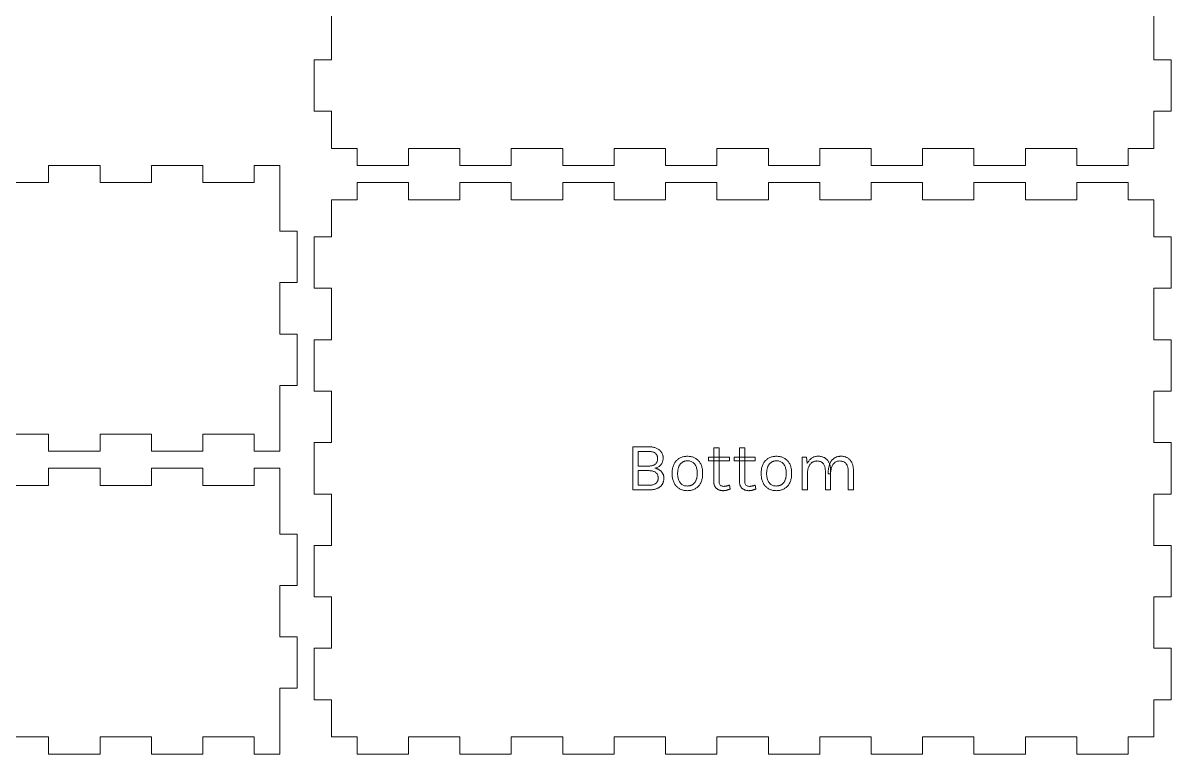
# Model space of a CAD drawing. Extents: x 0 to 303, y 0 to 256.
# Drawn here: x 102 to 303, y 0 to 127.9 of the extents above; entities that cross this region are included whole.
import ezdxf

# ---------------------------------------------------------------- set-up
doc = ezdxf.new("R2010")
doc.units = 0
doc.layers.get('0').update_dxf_attribs({"lineweight": 0})

msp = doc.modelspace()

# ---------------------------------------------------------------- linework, layer by layer
for p, q in [((156, 130.5), (156, 121.5)), ((300, 121.5), (300, 130.5)), ((156, 121.5), (153, 121.5)), ((153, 121.5), (153, 112.5)), ((303, 121.5), (300, 121.5)), ((303, 112.5), (303, 121.5)), ((153, 112.5), (156, 112.5)), ((156, 112.5), (156, 106)), ((300, 106), (300, 112.5)), ((300, 112.5), (303, 112.5)), ((156, 106), (160.5, 106)), ((160.5, 106), (160.5, 103)), ((169.5, 103), (169.5, 106)), ((169.5, 106), (178.5, 106)), ((178.5, 106), (178.5, 103)), ((187.5, 103), (187.5, 106)), ((187.5, 106), (196.5, 106)), ((196.5, 106), (196.5, 103)), ((205.5, 103), (205.5, 106)), ((205.5, 106), (214.5, 106)), ((214.5, 106), (214.5, 103)), ((223.5, 103), (223.5, 106)), ((223.5, 106), (232.5, 106)), ((232.5, 106), (232.5, 103)), ((241.5, 103), (241.5, 106)), ((241.5, 106), (250.5, 106)), ((250.5, 106), (250.5, 103)), ((259.5, 103), (259.5, 106)), ((259.5, 106), (268.5, 106)), ((268.5, 106), (268.5, 103)), ((277.5, 103), (277.5, 106)), ((277.5, 106), (286.5, 106)), ((286.5, 106), (286.5, 103)), ((295.5, 103), (295.5, 106)), ((295.5, 106), (300, 106)), ((115.5, 103), (106.5, 103)), ((106.5, 103), (106.5, 100)), ((115.5, 100), (115.5, 103)), ((133.5, 103), (124.5, 103)), ((124.5, 103), (124.5, 100)), ((133.5, 100), (133.5, 103)), ((147, 103), (142.5, 103)), ((142.5, 103), (142.5, 100)), ((147, 100), (147, 103)), ((160.5, 103), (169.5, 103)), ((178.5, 103), (187.5, 103)), ((196.5, 103), (205.5, 103)), ((214.5, 103), (223.5, 103)), ((232.5, 103), (241.5, 103)), ((250.5, 103), (259.5, 103)), ((268.5, 103), (277.5, 103)), ((286.5, 103), (295.5, 103)), ((106.5, 100), (97.5, 100)), ((124.5, 100), (115.5, 100)), ((142.5, 100), (133.5, 100)), ((147, 91.5), (147, 100)), ((169.5, 100), (160.5, 100)), ((160.5, 100), (160.5, 97)), ((169.5, 97), (169.5, 100)), ((187.5, 100), (178.5, 100)), ((178.5, 100), (178.5, 97)), ((187.5, 97), (187.5, 100)), ((205.5, 100), (196.5, 100)), ((196.5, 100), (196.5, 97)), ((205.5, 97), (205.5, 100)), ((223.5, 100), (214.5, 100)), ((214.5, 100), (214.5, 97)), ((223.5, 97), (223.5, 100)), ((241.5, 100), (232.5, 100)), ((232.5, 100), (232.5, 97)), ((241.5, 97), (241.5, 100)), ((259.5, 100), (250.5, 100)), ((250.5, 100), (250.5, 97)), ((259.5, 97), (259.5, 100)), ((277.5, 100), (268.5, 100)), ((268.5, 100), (268.5, 97)), ((277.5, 97), (277.5, 100)), ((295.5, 100), (286.5, 100)), ((286.5, 100), (286.5, 97)), ((295.5, 97), (295.5, 100)), ((160.5, 97), (156, 97)), ((156, 97), (156, 90.5)), ((178.5, 97), (169.5, 97)), ((196.5, 97), (187.5, 97)), ((214.5, 97), (205.5, 97)), ((232.5, 97), (223.5, 97)), ((250.5, 97), (241.5, 97)), ((268.5, 97), (259.5, 97)), ((286.5, 97), (277.5, 97)), ((300, 97), (295.5, 97)), ((300, 90.5), (300, 97)), ((150, 91.5), (147, 91.5)), ((150, 82.5), (150, 91.5)), ((156, 90.5), (153, 90.5)), ((153, 90.5), (153, 81.5)), ((303, 90.5), (300, 90.5)), ((303, 81.5), (303, 90.5)), ((147, 73.5), (147, 82.5)), ((147, 82.5), (150, 82.5)), ((153, 81.5), (156, 81.5)), ((156, 81.5), (156, 72.5)), ((300, 72.5), (300, 81.5)), ((300, 81.5), (303, 81.5)), ((150, 73.5), (147, 73.5)), ((150, 64.5), (150, 73.5)), ((156, 72.5), (153, 72.5)), ((153, 72.5), (153, 63.5)), ((303, 72.5), (300, 72.5)), ((303, 63.5), (303, 72.5)), ((147, 56), (147, 64.5)), ((147, 64.5), (150, 64.5)), ((153, 63.5), (156, 63.5)), ((156, 63.5), (156, 54.5)), ((300, 54.5), (300, 63.5)), ((300, 63.5), (303, 63.5)), ((97.5, 56), (106.5, 56)), ((106.5, 56), (106.5, 53)), ((115.5, 53), (115.5, 56)), ((115.5, 56), (124.5, 56)), ((124.5, 56), (124.5, 53)), ((133.5, 53), (133.5, 56)), ((133.5, 56), (142.5, 56)), ((142.5, 56), (142.5, 53)), ((147, 53), (147, 56)), ((156, 54.5), (153, 54.5)), ((153, 54.5), (153, 45.5)), ((303, 54.5), (300, 54.5)), ((303, 45.5), (303, 54.5)), ((106.5, 53), (115.5, 53)), ((124.5, 53), (133.5, 53)), ((142.5, 53), (147, 53)), ((208.8, 46.232), (208.8, 53.768)), ((208.8, 53.768), (211.62, 53.768)), ((211.596, 52.964), (209.736, 52.964)), ((209.736, 52.964), (209.736, 50.396)), ((211.736, 52.961), (211.596, 52.964)), ((211.596, 52.964), (211.596, 52.964)), ((211.596, 52.964), (211.596, 52.964)), ((211.62, 53.768), (211.783, 53.765)), ((211.869, 52.951), (211.736, 52.961)), ((211.783, 53.765), (211.94, 53.757)), ((211.997, 52.934), (211.869, 52.951)), ((211.94, 53.757), (212.091, 53.743)), ((212.118, 52.911), (211.997, 52.934)), ((212.091, 53.743), (212.237, 53.724)), ((212.233, 52.882), (212.118, 52.911)), ((212.342, 52.845), (212.233, 52.882)), ((212.237, 53.724), (212.377, 53.7)), ((212.444, 52.802), (212.342, 52.845)), ((212.377, 53.7), (212.512, 53.67)), ((212.541, 52.753), (212.444, 52.802)), ((212.512, 53.67), (212.641, 53.634)), ((212.631, 52.697), (212.541, 52.753)), ((212.715, 52.634), (212.631, 52.697)), ((212.641, 53.634), (212.764, 53.593)), ((212.792, 52.565), (212.715, 52.634)), ((212.764, 53.593), (212.882, 53.547)), ((212.861, 52.492), (212.792, 52.565)), ((212.922, 52.413), (212.861, 52.492)), ((212.882, 53.547), (212.994, 53.495)), ((212.974, 52.329), (212.922, 52.413)), ((213.019, 52.239), (212.974, 52.329)), ((212.994, 53.495), (213.1, 53.439)), ((213.1, 53.439), (213.201, 53.379)), ((213.201, 53.379), (213.297, 53.316)), ((213.297, 53.316), (213.387, 53.249)), ((213.387, 53.249), (213.471, 53.178)), ((213.471, 53.178), (213.55, 53.105)), ((213.55, 53.105), (213.623, 53.028)), ((213.623, 53.028), (213.691, 52.947)), ((213.691, 52.947), (213.753, 52.863)), ((213.753, 52.863), (213.81, 52.775)), ((213.81, 52.775), (213.861, 52.685)), ((213.861, 52.685), (213.907, 52.593)), ((213.907, 52.593), (213.948, 52.5)), ((213.948, 52.5), (213.983, 52.404)), ((213.983, 52.404), (214.012, 52.308)), ((214.012, 52.308), (214.037, 52.209)), ((222.936, 47.708), (222.936, 53.564)), ((222.936, 53.564), (223.86, 53.564)), ((223.86, 53.564), (223.86, 47.732)), ((227.448, 47.708), (227.448, 53.564)), ((227.448, 53.564), (228.372, 53.564)), ((228.372, 53.564), (228.372, 47.732)), ((209.736, 50.396), (211.584, 50.396)), ((211.584, 50.396), (211.722, 50.399)), ((211.722, 50.399), (211.853, 50.41)), ((211.853, 50.41), (211.98, 50.427)), ((211.98, 50.427), (212.1, 50.451)), ((212.1, 50.451), (212.215, 50.482)), ((212.215, 50.482), (212.324, 50.52)), ((212.324, 50.52), (212.427, 50.565)), ((212.427, 50.565), (212.525, 50.617)), ((212.525, 50.617), (212.617, 50.675)), ((212.617, 50.675), (212.703, 50.741)), ((212.703, 50.741), (212.782, 50.813)), ((212.782, 50.813), (212.853, 50.89)), ((212.853, 50.89), (212.916, 50.974)), ((212.916, 50.974), (212.97, 51.063)), ((212.97, 51.063), (213.016, 51.157)), ((213.016, 51.157), (213.053, 51.258)), ((213.055, 52.145), (213.019, 52.239)), ((213.053, 51.258), (213.082, 51.364)), ((213.084, 52.046), (213.055, 52.145)), ((213.082, 51.364), (213.103, 51.475)), ((213.104, 51.941), (213.084, 52.046)), ((213.103, 51.475), (213.116, 51.593)), ((213.116, 51.831), (213.104, 51.941)), ((213.12, 51.716), (213.116, 51.831)), ((213.116, 51.593), (213.12, 51.716)), ((213.12, 51.716), (213.12, 51.716)), ((213.277, 50.274), (213.166, 50.212)), ((213.38, 50.342), (213.277, 50.274)), ((213.477, 50.416), (213.38, 50.342)), ((213.566, 50.496), (213.477, 50.416)), ((213.648, 50.583), (213.566, 50.496)), ((213.723, 50.675), (213.648, 50.583)), ((213.791, 50.772), (213.723, 50.675)), ((213.852, 50.873), (213.791, 50.772)), ((213.905, 50.977), (213.852, 50.873)), ((213.951, 51.084), (213.905, 50.977)), ((213.991, 51.195), (213.951, 51.084)), ((214.023, 51.309), (213.991, 51.195)), ((214.048, 51.427), (214.023, 51.309)), ((214.037, 52.209), (214.056, 52.11)), ((214.066, 51.548), (214.048, 51.427)), ((214.056, 52.11), (214.069, 52.008)), ((214.076, 51.672), (214.066, 51.548)), ((214.069, 52.008), (214.077, 51.905)), ((214.08, 51.8), (214.076, 51.672)), ((214.077, 51.905), (214.08, 51.8)), ((214.08, 51.8), (214.08, 51.8)), ((215.783, 50.172), (215.829, 50.329)), ((215.829, 50.329), (215.881, 50.479)), ((215.881, 50.479), (215.94, 50.622)), ((215.94, 50.622), (216.006, 50.759)), ((216.006, 50.759), (216.078, 50.89)), ((216.078, 50.89), (216.155, 51.014)), ((216.155, 51.014), (216.238, 51.131)), ((216.238, 51.131), (216.325, 51.242)), ((216.325, 51.242), (216.418, 51.346)), ((216.418, 51.346), (216.515, 51.444)), ((216.515, 51.444), (216.618, 51.535)), ((216.618, 51.535), (216.726, 51.62)), ((216.726, 51.62), (216.839, 51.698)), ((216.819, 50.279), (216.781, 50.178)), ((216.861, 50.376), (216.819, 50.279)), ((216.839, 51.698), (216.957, 51.77)), ((216.907, 50.468), (216.861, 50.376)), ((216.956, 50.555), (216.907, 50.468)), ((217.01, 50.639), (216.956, 50.555)), ((216.957, 51.77), (217.079, 51.835)), ((217.066, 50.717), (217.01, 50.639)), ((217.127, 50.791), (217.066, 50.717)), ((217.079, 51.835), (217.205, 51.893)), ((217.192, 50.86), (217.127, 50.791)), ((217.26, 50.925), (217.192, 50.86)), ((217.205, 51.893), (217.334, 51.944)), ((217.331, 50.985), (217.26, 50.925)), ((217.407, 51.041), (217.331, 50.985)), ((217.334, 51.944), (217.467, 51.989)), ((217.486, 51.092), (217.407, 51.041)), ((217.467, 51.989), (217.603, 52.026)), ((217.569, 51.137), (217.486, 51.092)), ((217.655, 51.177), (217.569, 51.137)), ((217.603, 52.026), (217.742, 52.057)), ((217.745, 51.212), (217.655, 51.177)), ((217.742, 52.057), (217.885, 52.081)), ((217.838, 51.241), (217.745, 51.212)), ((217.935, 51.265), (217.838, 51.241)), ((217.885, 52.081), (218.031, 52.098)), ((218.036, 51.284), (217.935, 51.265)), ((218.031, 52.098), (218.181, 52.109)), ((218.139, 51.297), (218.036, 51.284)), ((218.247, 51.305), (218.139, 51.297)), ((218.181, 52.109), (218.334, 52.112)), ((218.358, 51.308), (218.247, 51.305)), ((218.334, 52.112), (218.334, 52.112)), ((218.334, 52.112), (218.486, 52.109)), ((218.522, 51.302), (218.358, 51.308)), ((218.358, 51.308), (218.358, 51.308)), ((218.486, 52.109), (218.635, 52.098)), ((218.677, 51.284), (218.522, 51.302)), ((218.635, 52.098), (218.78, 52.081)), ((218.825, 51.255), (218.677, 51.284)), ((218.78, 52.081), (218.922, 52.057)), ((218.964, 51.213), (218.825, 51.255)), ((218.922, 52.057), (219.061, 52.026)), ((219.095, 51.16), (218.964, 51.213)), ((219.061, 52.026), (219.196, 51.989)), ((219.217, 51.095), (219.095, 51.16)), ((219.196, 51.989), (219.328, 51.944)), ((219.331, 51.018), (219.217, 51.095)), ((219.328, 51.944), (219.457, 51.893)), ((219.437, 50.93), (219.331, 51.018)), ((219.535, 50.829), (219.437, 50.93)), ((219.457, 51.893), (219.583, 51.835)), ((219.624, 50.717), (219.535, 50.829)), ((219.583, 51.835), (219.705, 51.77)), ((219.705, 50.594), (219.624, 50.717)), ((219.705, 51.77), (219.823, 51.698)), ((219.777, 50.463), (219.705, 50.594)), ((219.841, 50.323), (219.777, 50.463)), ((219.823, 51.698), (219.936, 51.62)), ((219.897, 50.175), (219.841, 50.323)), ((219.936, 51.62), (220.044, 51.535)), ((220.044, 51.535), (220.146, 51.444)), ((220.146, 51.444), (220.244, 51.346)), ((220.244, 51.346), (220.336, 51.242)), ((220.336, 51.242), (220.423, 51.131)), ((220.423, 51.131), (220.505, 51.014)), ((220.505, 51.014), (220.581, 50.89)), ((220.581, 50.89), (220.653, 50.759)), ((220.653, 50.759), (220.719, 50.622)), ((220.719, 50.622), (220.777, 50.479)), ((220.777, 50.479), (220.829, 50.329)), ((220.829, 50.329), (220.874, 50.172)), ((222.012, 51.32), (222.012, 51.968)), ((222.012, 51.968), (225.672, 51.968)), ((225.672, 51.32), (222.012, 51.32)), ((225.672, 51.968), (225.672, 51.32)), ((225.672, 51.32), (225.672, 51.32)), ((226.524, 51.32), (226.524, 51.968)), ((226.524, 51.968), (230.184, 51.968)), ((230.184, 51.32), (226.524, 51.32)), ((230.184, 51.968), (230.184, 51.32)), ((230.184, 51.32), (230.184, 51.32)), ((231.365, 50.172), (231.411, 50.329)), ((231.411, 50.329), (231.463, 50.479)), ((231.463, 50.479), (231.522, 50.622)), ((231.522, 50.622), (231.588, 50.759)), ((231.588, 50.759), (231.66, 50.89)), ((231.66, 50.89), (231.737, 51.014)), ((231.737, 51.014), (231.82, 51.131)), ((231.82, 51.131), (231.907, 51.242)), ((231.907, 51.242), (232, 51.346)), ((232, 51.346), (232.097, 51.444)), ((232.097, 51.444), (232.2, 51.535)), ((232.2, 51.535), (232.308, 51.62)), ((232.308, 51.62), (232.421, 51.698)), ((232.401, 50.279), (232.363, 50.178)), ((232.443, 50.376), (232.401, 50.279)), ((232.421, 51.698), (232.539, 51.77)), ((232.489, 50.468), (232.443, 50.376)), ((232.538, 50.555), (232.489, 50.468)), ((232.592, 50.639), (232.538, 50.555)), ((232.539, 51.77), (232.661, 51.835)), ((232.649, 50.717), (232.592, 50.639)), ((232.709, 50.791), (232.649, 50.717)), ((232.661, 51.835), (232.787, 51.893)), ((232.774, 50.86), (232.709, 50.791)), ((232.842, 50.925), (232.774, 50.86)), ((232.787, 51.893), (232.916, 51.944)), ((232.913, 50.985), (232.842, 50.925)), ((232.989, 51.041), (232.913, 50.985)), ((232.916, 51.944), (233.049, 51.989)), ((233.068, 51.092), (232.989, 51.041)), ((233.049, 51.989), (233.185, 52.026)), ((233.151, 51.137), (233.068, 51.092)), ((233.237, 51.177), (233.151, 51.137)), ((233.185, 52.026), (233.324, 52.057)), ((233.327, 51.212), (233.237, 51.177)), ((233.324, 52.057), (233.467, 52.081)), ((233.42, 51.241), (233.327, 51.212)), ((233.517, 51.265), (233.42, 51.241)), ((233.467, 52.081), (233.613, 52.098)), ((233.618, 51.284), (233.517, 51.265)), ((233.613, 52.098), (233.763, 52.109)), ((233.721, 51.297), (233.618, 51.284)), ((233.829, 51.305), (233.721, 51.297)), ((233.763, 52.109), (233.916, 52.112)), ((233.94, 51.308), (233.829, 51.305)), ((233.916, 52.112), (233.916, 52.112)), ((233.916, 52.112), (234.068, 52.109)), ((234.104, 51.302), (233.94, 51.308)), ((233.94, 51.308), (233.94, 51.308)), ((234.068, 52.109), (234.217, 52.098)), ((234.259, 51.284), (234.104, 51.302)), ((234.217, 52.098), (234.362, 52.081)), ((234.407, 51.255), (234.259, 51.284)), ((234.362, 52.081), (234.504, 52.057)), ((234.546, 51.213), (234.407, 51.255)), ((234.504, 52.057), (234.643, 52.026)), ((234.677, 51.16), (234.546, 51.213)), ((234.643, 52.026), (234.778, 51.989)), ((234.799, 51.095), (234.677, 51.16)), ((234.778, 51.989), (234.91, 51.944)), ((234.913, 51.018), (234.799, 51.095)), ((234.91, 51.944), (235.039, 51.893)), ((235.019, 50.93), (234.913, 51.018)), ((235.117, 50.829), (235.019, 50.93)), ((235.039, 51.893), (235.165, 51.835)), ((235.206, 50.717), (235.117, 50.829)), ((235.165, 51.835), (235.287, 51.77)), ((235.287, 50.594), (235.206, 50.717)), ((235.287, 51.77), (235.405, 51.698)), ((235.359, 50.463), (235.287, 50.594)), ((235.423, 50.323), (235.359, 50.463)), ((235.405, 51.698), (235.518, 51.62)), ((235.479, 50.175), (235.423, 50.323)), ((235.518, 51.62), (235.626, 51.535)), ((235.626, 51.535), (235.728, 51.444)), ((235.728, 51.444), (235.826, 51.346)), ((235.826, 51.346), (235.918, 51.242)), ((235.918, 51.242), (236.005, 51.131)), ((236.005, 51.131), (236.087, 51.014)), ((236.087, 51.014), (236.163, 50.89)), ((236.163, 50.89), (236.235, 50.759)), ((236.235, 50.759), (236.301, 50.622)), ((236.301, 50.622), (236.359, 50.479)), ((236.359, 50.479), (236.411, 50.329)), ((236.411, 50.329), (236.456, 50.172)), ((238.398, 46.232), (238.398, 51.968)), ((238.398, 51.968), (239.202, 51.968)), ((239.202, 51.968), (239.31, 50.816)), ((239.31, 50.816), (239.366, 50.938)), ((239.366, 50.938), (239.427, 51.054)), ((239.427, 51.054), (239.492, 51.164)), ((239.492, 51.164), (239.561, 51.269)), ((239.581, 50.298), (239.538, 50.195)), ((239.561, 51.269), (239.635, 51.368)), ((239.627, 50.395), (239.581, 50.298)), ((239.676, 50.488), (239.627, 50.395)), ((239.635, 51.368), (239.713, 51.461)), ((239.729, 50.576), (239.676, 50.488)), ((239.713, 51.461), (239.795, 51.548)), ((239.786, 50.659), (239.729, 50.576)), ((239.845, 50.738), (239.786, 50.659)), ((239.795, 51.548), (239.882, 51.63)), ((239.909, 50.811), (239.845, 50.738)), ((239.882, 51.63), (239.973, 51.706)), ((239.976, 50.879), (239.909, 50.811)), ((239.973, 51.706), (240.069, 51.776)), ((240.046, 50.943), (239.976, 50.879)), ((240.12, 51.002), (240.046, 50.943)), ((240.069, 51.776), (240.169, 51.84)), ((240.197, 51.056), (240.12, 51.002)), ((240.169, 51.84), (240.272, 51.897)), ((240.277, 51.104), (240.197, 51.056)), ((240.272, 51.897), (240.38, 51.947)), ((240.359, 51.146), (240.277, 51.104)), ((240.444, 51.182), (240.359, 51.146)), ((240.38, 51.947), (240.491, 51.991)), ((240.532, 51.214), (240.444, 51.182)), ((240.491, 51.991), (240.607, 52.028)), ((240.623, 51.239), (240.532, 51.214)), ((240.607, 52.028), (240.726, 52.058)), ((240.717, 51.259), (240.623, 51.239)), ((240.813, 51.273), (240.717, 51.259)), ((240.726, 52.058), (240.849, 52.082)), ((240.912, 51.281), (240.813, 51.273)), ((240.849, 52.082), (240.976, 52.099)), ((241.014, 51.284), (240.912, 51.281)), ((240.976, 52.099), (241.107, 52.109)), ((241.147, 51.28), (241.014, 51.284)), ((241.014, 51.284), (241.014, 51.284)), ((241.107, 52.109), (241.242, 52.112)), ((241.274, 51.267), (241.147, 51.28)), ((241.242, 52.112), (241.242, 52.112)), ((241.242, 52.112), (241.376, 52.109)), ((241.395, 51.245), (241.274, 51.267)), ((241.376, 52.109), (241.505, 52.1)), ((241.511, 51.215), (241.395, 51.245)), ((241.505, 52.1), (241.631, 52.085)), ((241.621, 51.177), (241.511, 51.215)), ((241.725, 51.13), (241.621, 51.177)), ((241.631, 52.085), (241.753, 52.064)), ((241.824, 51.074), (241.725, 51.13)), ((241.753, 52.064), (241.871, 52.036)), ((241.916, 51.009), (241.824, 51.074)), ((241.871, 52.036), (241.985, 52.003)), ((242.004, 50.937), (241.916, 51.009)), ((241.985, 52.003), (242.096, 51.964)), ((242.085, 50.855), (242.004, 50.937)), ((242.16, 50.765), (242.085, 50.855)), ((242.096, 51.964), (242.202, 51.918)), ((242.226, 50.668), (242.16, 50.765)), ((242.202, 51.918), (242.304, 51.867)), ((242.285, 50.562), (242.226, 50.668)), ((242.337, 50.449), (242.285, 50.562)), ((242.304, 51.867), (242.403, 51.809)), ((242.38, 50.328), (242.337, 50.449)), ((242.415, 50.199), (242.38, 50.328)), ((242.403, 51.809), (242.497, 51.746)), ((242.497, 51.746), (242.587, 51.677)), ((242.587, 51.677), (242.673, 51.604)), ((242.673, 51.604), (242.753, 51.525)), ((242.753, 51.525), (242.83, 51.441)), ((242.83, 51.441), (242.902, 51.351)), ((242.902, 51.351), (242.969, 51.257)), ((242.969, 51.257), (243.032, 51.157)), ((243.032, 51.157), (243.09, 51.052)), ((243.068, 50.132), (243.094, 50.254)), ((243.09, 51.052), (243.144, 50.942)), ((243.094, 50.254), (243.123, 50.372)), ((243.123, 50.372), (243.155, 50.486)), ((243.144, 50.942), (243.193, 50.827)), ((243.155, 50.486), (243.19, 50.597)), ((243.19, 50.597), (243.227, 50.704)), ((243.193, 50.827), (243.237, 50.708)), ((243.227, 50.704), (243.268, 50.806)), ((243.237, 50.708), (243.276, 50.585)), ((243.268, 50.806), (243.311, 50.905)), ((243.276, 50.585), (243.309, 50.457)), ((243.309, 50.457), (243.338, 50.325)), ((243.311, 50.905), (243.357, 51)), ((243.338, 50.325), (243.361, 50.19)), ((243.357, 51), (243.406, 51.091)), ((243.406, 51.091), (243.458, 51.178)), ((243.458, 51.178), (243.513, 51.262)), ((243.513, 51.262), (243.57, 51.341)), ((243.605, 50.278), (243.551, 50.125)), ((243.57, 51.341), (243.63, 51.416)), ((243.667, 50.421), (243.605, 50.278)), ((243.63, 51.416), (243.693, 51.488)), ((243.737, 50.556), (243.667, 50.421)), ((243.693, 51.488), (243.758, 51.556)), ((243.816, 50.681), (243.737, 50.556)), ((243.758, 51.556), (243.825, 51.619)), ((243.902, 50.796), (243.816, 50.681)), ((243.825, 51.619), (243.895, 51.679)), ((243.895, 51.679), (243.968, 51.735)), ((243.996, 50.898), (243.902, 50.796)), ((243.968, 51.735), (244.043, 51.787)), ((244.097, 50.989), (243.996, 50.898)), ((244.043, 51.787), (244.121, 51.835)), ((244.206, 51.067), (244.097, 50.989)), ((244.121, 51.835), (244.201, 51.88)), ((244.201, 51.88), (244.284, 51.92)), ((244.322, 51.133), (244.206, 51.067)), ((244.284, 51.92), (244.369, 51.956)), ((244.445, 51.188), (244.322, 51.133)), ((244.369, 51.956), (244.457, 51.989)), ((244.575, 51.23), (244.445, 51.188)), ((244.457, 51.989), (244.546, 52.018)), ((244.546, 52.018), (244.638, 52.043)), ((244.713, 51.26), (244.575, 51.23)), ((244.638, 52.043), (244.733, 52.064)), ((244.858, 51.278), (244.713, 51.26)), ((244.733, 52.064), (244.829, 52.081)), ((244.829, 52.081), (244.928, 52.095)), ((245.01, 51.284), (244.858, 51.278)), ((244.928, 52.095), (245.029, 52.104)), ((245.14, 51.28), (245.01, 51.284)), ((245.01, 51.284), (245.01, 51.284)), ((245.029, 52.104), (245.132, 52.11)), ((245.132, 52.11), (245.238, 52.112)), ((245.265, 51.267), (245.14, 51.28)), ((245.238, 52.112), (245.238, 52.112)), ((245.238, 52.112), (245.372, 52.109)), ((245.385, 51.245), (245.265, 51.267)), ((245.372, 52.109), (245.501, 52.1)), ((245.499, 51.215), (245.385, 51.245)), ((245.608, 51.177), (245.499, 51.215)), ((245.501, 52.1), (245.627, 52.085)), ((245.711, 51.13), (245.608, 51.177)), ((245.627, 52.085), (245.749, 52.064)), ((245.809, 51.074), (245.711, 51.13)), ((245.749, 52.064), (245.867, 52.036)), ((245.901, 51.009), (245.809, 51.074)), ((245.867, 52.036), (245.981, 52.003)), ((245.988, 50.937), (245.901, 51.009)), ((245.981, 52.003), (246.092, 51.964)), ((246.069, 50.855), (245.988, 50.937)), ((246.144, 50.765), (246.069, 50.855)), ((246.092, 51.964), (246.198, 51.918)), ((246.21, 50.668), (246.144, 50.765)), ((246.198, 51.918), (246.3, 51.867)), ((246.269, 50.562), (246.21, 50.668)), ((246.321, 50.449), (246.269, 50.562)), ((246.3, 51.867), (246.399, 51.809)), ((246.364, 50.328), (246.321, 50.449)), ((246.399, 50.199), (246.364, 50.328)), ((246.399, 51.809), (246.493, 51.746)), ((246.493, 51.746), (246.583, 51.677)), ((246.583, 51.677), (246.669, 51.604)), ((246.669, 51.604), (246.749, 51.525)), ((246.749, 51.525), (246.826, 51.441)), ((246.826, 51.441), (246.898, 51.351)), ((246.898, 51.351), (246.965, 51.257)), ((246.965, 51.257), (247.028, 51.157)), ((247.028, 51.157), (247.086, 51.052)), ((247.086, 51.052), (247.14, 50.942)), ((247.14, 50.942), (247.189, 50.827)), ((247.189, 50.827), (247.233, 50.708)), ((247.233, 50.708), (247.272, 50.585)), ((247.272, 50.585), (247.305, 50.457)), ((247.305, 50.457), (247.334, 50.325)), ((247.334, 50.325), (247.357, 50.19)), ((115.5, 50), (106.5, 50)), ((106.5, 50), (106.5, 47)), ((115.5, 47), (115.5, 50)), ((133.5, 50), (124.5, 50)), ((124.5, 50), (124.5, 47)), ((133.5, 47), (133.5, 50)), ((147, 50), (142.5, 50)), ((142.5, 50), (142.5, 47)), ((147, 47), (147, 50)), ((209.736, 49.592), (209.736, 47.048)), ((211.608, 49.592), (209.736, 49.592)), ((209.736, 49.592), (209.736, 49.592)), ((211.763, 49.589), (211.608, 49.592)), ((211.608, 49.592), (211.608, 49.592)), ((211.909, 49.578), (211.763, 49.589)), ((212.049, 49.561), (211.909, 49.578)), ((212.18, 49.537), (212.049, 49.561)), ((212.304, 49.506), (212.18, 49.537)), ((212.42, 49.468), (212.304, 49.506)), ((212.529, 49.423), (212.42, 49.468)), ((212.629, 49.371), (212.529, 49.423)), ((212.723, 49.313), (212.629, 49.371)), ((212.791, 50.062), (212.652, 50.024)), ((212.652, 50.024), (212.652, 50.024)), ((212.652, 50.024), (212.743, 50.008)), ((212.808, 49.247), (212.723, 49.313)), ((212.743, 50.008), (212.832, 49.988)), ((212.923, 50.106), (212.791, 50.062)), ((212.886, 49.176), (212.808, 49.247)), ((212.832, 49.988), (212.919, 49.964)), ((212.955, 49.1), (212.886, 49.176)), ((212.919, 49.964), (213.004, 49.937)), ((213.048, 50.156), (212.923, 50.106)), ((213.016, 49.02), (212.955, 49.1)), ((213.004, 49.937), (213.086, 49.906)), ((213.069, 48.935), (213.016, 49.02)), ((213.166, 50.212), (213.048, 50.156)), ((213.114, 48.846), (213.069, 48.935)), ((213.086, 49.906), (213.166, 49.872)), ((213.151, 48.752), (213.114, 48.846)), ((213.179, 48.654), (213.151, 48.752)), ((213.166, 49.872), (213.244, 49.834)), ((213.2, 48.551), (213.179, 48.654)), ((213.212, 48.444), (213.2, 48.551)), ((213.216, 48.332), (213.212, 48.444)), ((213.212, 48.221), (213.216, 48.332)), ((213.216, 48.332), (213.216, 48.332)), ((213.244, 49.834), (213.32, 49.792)), ((213.32, 49.792), (213.394, 49.746)), ((213.394, 49.746), (213.465, 49.697)), ((213.465, 49.697), (213.534, 49.645)), ((213.534, 49.645), (213.599, 49.59)), ((213.599, 49.59), (213.662, 49.534)), ((213.662, 49.534), (213.721, 49.475)), ((213.721, 49.475), (213.778, 49.413)), ((213.778, 49.413), (213.831, 49.35)), ((213.831, 49.35), (213.881, 49.284)), ((213.881, 49.284), (213.929, 49.216)), ((213.929, 49.216), (213.973, 49.146)), ((213.973, 49.146), (214.014, 49.073)), ((214.014, 49.073), (214.052, 48.999)), ((214.052, 48.999), (214.085, 48.923)), ((214.085, 48.923), (214.115, 48.847)), ((214.115, 48.847), (214.141, 48.77)), ((214.141, 48.77), (214.162, 48.691)), ((214.162, 48.691), (214.18, 48.612)), ((214.18, 48.612), (214.194, 48.531)), ((214.194, 48.531), (214.204, 48.45)), ((214.204, 48.45), (214.21, 48.367)), ((214.21, 48.367), (214.212, 48.284)), ((214.212, 48.284), (214.211, 48.207)), ((214.212, 48.284), (214.212, 48.284)), ((215.658, 49.1), (215.661, 49.295)), ((215.661, 48.906), (215.658, 49.1)), ((215.658, 49.1), (215.658, 49.1)), ((215.661, 49.295), (215.672, 49.483)), ((215.672, 48.719), (215.661, 48.906)), ((215.672, 49.483), (215.689, 49.665)), ((215.689, 48.538), (215.672, 48.719)), ((215.689, 49.665), (215.714, 49.841)), ((215.714, 48.363), (215.689, 48.538)), ((215.714, 49.841), (215.745, 50.01)), ((215.745, 48.194), (215.714, 48.363)), ((215.745, 50.01), (215.783, 50.172)), ((216.62, 49.235), (216.618, 49.1)), ((216.618, 49.1), (216.618, 49.1)), ((216.618, 49.1), (216.622, 48.901)), ((216.626, 49.366), (216.62, 49.235)), ((216.622, 48.901), (216.635, 48.711)), ((216.636, 49.493), (216.626, 49.366)), ((216.635, 48.711), (216.657, 48.53)), ((216.65, 49.617), (216.636, 49.493)), ((216.668, 49.737), (216.65, 49.617)), ((216.657, 48.53), (216.687, 48.356)), ((216.69, 49.853), (216.668, 49.737)), ((216.687, 48.356), (216.725, 48.192)), ((216.716, 49.965), (216.69, 49.853)), ((216.747, 50.073), (216.716, 49.965)), ((216.781, 50.178), (216.747, 50.073)), ((219.944, 50.017), (219.897, 50.175)), ((219.921, 48.134), (219.952, 48.242)), ((219.982, 49.851), (219.944, 50.017)), ((219.952, 48.242), (219.978, 48.353)), ((219.978, 48.353), (220, 48.468)), ((220.012, 49.676), (219.982, 49.851)), ((220, 48.468), (220.018, 48.587)), ((220.033, 49.493), (220.012, 49.676)), ((220.018, 48.587), (220.032, 48.71)), ((220.032, 48.71), (220.042, 48.836)), ((220.046, 49.301), (220.033, 49.493)), ((220.042, 48.836), (220.048, 48.966)), ((220.05, 49.1), (220.046, 49.301)), ((220.048, 48.966), (220.05, 49.1)), ((220.05, 49.1), (220.05, 49.1)), ((220.874, 50.172), (220.912, 50.01)), ((220.912, 50.01), (220.943, 49.841)), ((220.943, 48.363), (220.912, 48.194)), ((220.943, 49.841), (220.967, 49.665)), ((220.967, 48.538), (220.943, 48.363)), ((220.967, 49.665), (220.984, 49.483)), ((220.984, 48.719), (220.967, 48.538)), ((220.984, 49.483), (220.995, 49.295)), ((220.995, 48.906), (220.984, 48.719)), ((220.995, 49.295), (220.998, 49.1)), ((220.998, 49.1), (220.995, 48.906)), ((220.998, 49.1), (220.998, 49.1)), ((231.24, 49.1), (231.243, 49.295)), ((231.243, 48.906), (231.24, 49.1)), ((231.24, 49.1), (231.24, 49.1)), ((231.243, 49.295), (231.254, 49.483)), ((231.254, 48.719), (231.243, 48.906)), ((231.254, 49.483), (231.271, 49.665)), ((231.271, 48.538), (231.254, 48.719)), ((231.271, 49.665), (231.296, 49.841)), ((231.296, 48.363), (231.271, 48.538)), ((231.296, 49.841), (231.327, 50.01)), ((231.327, 48.194), (231.296, 48.363)), ((231.327, 50.01), (231.365, 50.172)), ((232.202, 49.235), (232.2, 49.1)), ((232.2, 49.1), (232.2, 49.1)), ((232.2, 49.1), (232.204, 48.901)), ((232.208, 49.366), (232.202, 49.235)), ((232.204, 48.901), (232.217, 48.711)), ((232.218, 49.493), (232.208, 49.366)), ((232.217, 48.711), (232.239, 48.53)), ((232.232, 49.617), (232.218, 49.493)), ((232.25, 49.737), (232.232, 49.617)), ((232.239, 48.53), (232.269, 48.356)), ((232.272, 49.853), (232.25, 49.737)), ((232.269, 48.356), (232.307, 48.192)), ((232.298, 49.965), (232.272, 49.853)), ((232.329, 50.073), (232.298, 49.965)), ((232.363, 50.178), (232.329, 50.073)), ((235.525, 50.017), (235.479, 50.175)), ((235.503, 48.134), (235.534, 48.242)), ((235.564, 49.851), (235.525, 50.017)), ((235.534, 48.242), (235.56, 48.353)), ((235.56, 48.353), (235.582, 48.468)), ((235.594, 49.676), (235.564, 49.851)), ((235.582, 48.468), (235.6, 48.587)), ((235.615, 49.493), (235.594, 49.676)), ((235.6, 48.587), (235.614, 48.71)), ((235.614, 48.71), (235.624, 48.836)), ((235.628, 49.301), (235.615, 49.493)), ((235.624, 48.836), (235.63, 48.966)), ((235.632, 49.1), (235.628, 49.301)), ((235.63, 48.966), (235.632, 49.1)), ((235.632, 49.1), (235.632, 49.1)), ((236.456, 50.172), (236.494, 50.01)), ((236.494, 50.01), (236.525, 49.841)), ((236.525, 48.363), (236.494, 48.194)), ((236.525, 49.841), (236.549, 49.665)), ((236.549, 48.538), (236.525, 48.363)), ((236.549, 49.665), (236.566, 49.483)), ((236.566, 48.719), (236.549, 48.538)), ((236.566, 49.483), (236.577, 49.295)), ((236.577, 48.906), (236.566, 48.719)), ((236.577, 49.295), (236.58, 49.1)), ((236.58, 49.1), (236.577, 48.906)), ((236.58, 49.1), (236.58, 49.1)), ((239.336, 49.087), (239.334, 48.944)), ((239.334, 48.944), (239.334, 48.944)), ((239.334, 48.944), (239.334, 46.232)), ((239.342, 49.226), (239.336, 49.087)), ((239.352, 49.362), (239.342, 49.226)), ((239.367, 49.493), (239.352, 49.362)), ((239.385, 49.62), (239.367, 49.493)), ((239.407, 49.743), (239.385, 49.62)), ((239.434, 49.862), (239.407, 49.743)), ((239.465, 49.977), (239.434, 49.862)), ((239.499, 50.088), (239.465, 49.977)), ((239.538, 50.195), (239.499, 50.088)), ((242.443, 50.062), (242.415, 50.199)), ((242.462, 49.917), (242.443, 50.062)), ((242.474, 49.764), (242.462, 49.917)), ((242.478, 49.604), (242.474, 49.764)), ((242.478, 46.232), (242.478, 49.604)), ((242.97, 49.016), (242.972, 49.169)), ((243.402, 49.016), (242.97, 49.016)), ((242.972, 49.169), (242.976, 49.318)), ((242.976, 49.318), (242.984, 49.463)), ((242.984, 49.463), (242.994, 49.604)), ((242.994, 49.604), (243.008, 49.742)), ((243.008, 49.742), (243.025, 49.876)), ((243.025, 49.876), (243.045, 50.006)), ((243.045, 50.006), (243.068, 50.132)), ((243.361, 50.19), (243.379, 50.05)), ((243.379, 50.05), (243.392, 49.905)), ((243.392, 49.905), (243.399, 49.757)), ((243.399, 49.757), (243.402, 49.604)), ((243.402, 49.604), (243.402, 49.604)), ((243.402, 49.604), (243.402, 46.232)), ((243.406, 49.224), (243.402, 49.016)), ((243.402, 49.016), (243.402, 49.016)), ((243.419, 49.422), (243.406, 49.224)), ((243.439, 49.612), (243.419, 49.422)), ((243.468, 49.792), (243.439, 49.612)), ((243.506, 49.963), (243.468, 49.792)), ((243.551, 50.125), (243.506, 49.963)), ((246.427, 50.062), (246.399, 50.199)), ((246.446, 49.917), (246.427, 50.062)), ((246.458, 49.764), (246.446, 49.917)), ((246.462, 49.604), (246.458, 49.764)), ((246.462, 46.232), (246.462, 49.604)), ((247.357, 50.19), (247.375, 50.05)), ((247.375, 50.05), (247.388, 49.905)), ((247.388, 49.905), (247.395, 49.757)), ((247.395, 49.757), (247.398, 49.604)), ((247.398, 49.604), (247.398, 49.604)), ((247.398, 49.604), (247.398, 46.232)), ((106.5, 47), (97.5, 47)), ((124.5, 47), (115.5, 47)), ((142.5, 47), (133.5, 47)), ((147, 38.5), (147, 47)), ((211.62, 46.232), (208.8, 46.232)), ((209.736, 47.048), (211.608, 47.048)), ((211.608, 47.048), (211.775, 47.052)), ((211.765, 46.234), (211.62, 46.232)), ((211.62, 46.232), (211.62, 46.232)), ((211.62, 46.232), (211.62, 46.232)), ((211.906, 46.239), (211.765, 46.234)), ((211.775, 47.052), (211.932, 47.062)), ((212.041, 46.248), (211.906, 46.239)), ((211.932, 47.062), (212.079, 47.08)), ((212.172, 46.26), (212.041, 46.248)), ((212.079, 47.08), (212.217, 47.106)), ((212.298, 46.276), (212.172, 46.26)), ((212.217, 47.106), (212.345, 47.138)), ((212.419, 46.295), (212.298, 46.276)), ((212.345, 47.138), (212.464, 47.178)), ((212.536, 46.317), (212.419, 46.295)), ((212.464, 47.178), (212.573, 47.224)), ((212.647, 46.343), (212.536, 46.317)), ((212.573, 47.224), (212.672, 47.278)), ((212.754, 46.373), (212.647, 46.343)), ((212.672, 47.278), (212.761, 47.34)), ((212.856, 46.406), (212.754, 46.373)), ((212.761, 47.34), (212.841, 47.408)), ((212.841, 47.408), (212.912, 47.482)), ((212.954, 46.442), (212.856, 46.406)), ((212.912, 47.482), (212.976, 47.56)), ((213.047, 46.48), (212.954, 46.442)), ((212.976, 47.56), (213.032, 47.642)), ((213.032, 47.642), (213.081, 47.729)), ((213.137, 46.521), (213.047, 46.48)), ((213.081, 47.729), (213.122, 47.819)), ((213.122, 47.819), (213.156, 47.913)), ((213.223, 46.564), (213.137, 46.521)), ((213.156, 47.913), (213.182, 48.012)), ((213.182, 48.012), (213.201, 48.115)), ((213.201, 48.115), (213.212, 48.221)), ((213.304, 46.61), (213.223, 46.564)), ((213.382, 46.658), (213.304, 46.61)), ((213.456, 46.708), (213.382, 46.658)), ((213.526, 46.761), (213.456, 46.708)), ((213.592, 46.816), (213.526, 46.761)), ((213.654, 46.874), (213.592, 46.816)), ((213.712, 46.934), (213.654, 46.874)), ((213.767, 46.994), (213.712, 46.934)), ((213.819, 47.057), (213.767, 46.994)), ((213.867, 47.121), (213.819, 47.057)), ((213.911, 47.186), (213.867, 47.121)), ((213.952, 47.253), (213.911, 47.186)), ((213.99, 47.321), (213.952, 47.253)), ((214.025, 47.39), (213.99, 47.321)), ((214.055, 47.462), (214.025, 47.39)), ((214.083, 47.534), (214.055, 47.462)), ((214.108, 47.607), (214.083, 47.534)), ((214.129, 47.681), (214.108, 47.607)), ((214.149, 47.755), (214.129, 47.681)), ((214.166, 47.83), (214.149, 47.755)), ((214.18, 47.904), (214.166, 47.83)), ((214.191, 47.98), (214.18, 47.904)), ((214.2, 48.055), (214.191, 47.98)), ((214.207, 48.131), (214.2, 48.055)), ((214.211, 48.207), (214.207, 48.131)), ((215.783, 48.032), (215.745, 48.194)), ((215.829, 47.875), (215.783, 48.032)), ((215.881, 47.725), (215.829, 47.875)), ((215.94, 47.582), (215.881, 47.725)), ((216.006, 47.444), (215.94, 47.582)), ((216.078, 47.313), (216.006, 47.444)), ((216.155, 47.188), (216.078, 47.313)), ((216.238, 47.071), (216.155, 47.188)), ((216.325, 46.959), (216.238, 47.071)), ((216.418, 46.855), (216.325, 46.959)), ((216.515, 46.756), (216.418, 46.855)), ((216.618, 46.665), (216.515, 46.756)), ((216.726, 46.58), (216.618, 46.665)), ((216.725, 48.192), (216.772, 48.035)), ((216.839, 46.502), (216.726, 46.58)), ((216.772, 48.035), (216.828, 47.888)), ((216.828, 47.888), (216.893, 47.748)), ((216.957, 46.43), (216.839, 46.502)), ((216.893, 47.748), (216.965, 47.617)), ((217.079, 46.365), (216.957, 46.43)), ((216.965, 47.617), (217.047, 47.495)), ((217.047, 47.495), (217.137, 47.383)), ((217.205, 46.307), (217.079, 46.365)), ((217.137, 47.383), (217.235, 47.282)), ((217.334, 46.256), (217.205, 46.307)), ((217.235, 47.282), (217.341, 47.194)), ((217.467, 46.211), (217.334, 46.256)), ((217.341, 47.194), (217.455, 47.117)), ((217.455, 47.117), (217.577, 47.052)), ((217.577, 47.052), (217.708, 46.999)), ((217.708, 46.999), (217.846, 46.957)), ((217.846, 46.957), (217.993, 46.928)), ((217.993, 46.928), (218.147, 46.91)), ((218.147, 46.91), (218.31, 46.904)), ((218.31, 46.904), (218.42, 46.907)), ((218.31, 46.904), (218.31, 46.904)), ((218.31, 46.904), (218.31, 46.904)), ((218.42, 46.907), (218.526, 46.915)), ((218.526, 46.915), (218.63, 46.928)), ((218.63, 46.928), (218.73, 46.947)), ((218.73, 46.947), (218.826, 46.971)), ((218.826, 46.971), (218.919, 47)), ((218.919, 47), (219.009, 47.035)), ((219.009, 47.035), (219.095, 47.075)), ((219.095, 47.075), (219.178, 47.12)), ((219.178, 47.12), (219.258, 47.171)), ((219.328, 46.256), (219.196, 46.211)), ((219.258, 47.171), (219.334, 47.227)), ((219.457, 46.307), (219.328, 46.256)), ((219.334, 47.227), (219.406, 47.287)), ((219.406, 47.287), (219.475, 47.351)), ((219.583, 46.365), (219.457, 46.307)), ((219.475, 47.351), (219.54, 47.421)), ((219.54, 47.421), (219.601, 47.494)), ((219.705, 46.43), (219.583, 46.365)), ((219.601, 47.494), (219.658, 47.572)), ((219.658, 47.572), (219.711, 47.655)), ((219.823, 46.502), (219.705, 46.43)), ((219.711, 47.655), (219.761, 47.742)), ((219.761, 47.742), (219.807, 47.834)), ((219.807, 47.834), (219.849, 47.93)), ((219.936, 46.58), (219.823, 46.502)), ((219.849, 47.93), (219.887, 48.03)), ((219.887, 48.03), (219.921, 48.134)), ((220.044, 46.665), (219.936, 46.58)), ((220.146, 46.756), (220.044, 46.665)), ((220.244, 46.855), (220.146, 46.756)), ((220.336, 46.959), (220.244, 46.855)), ((220.423, 47.071), (220.336, 46.959)), ((220.505, 47.188), (220.423, 47.071)), ((220.581, 47.313), (220.505, 47.188)), ((220.653, 47.444), (220.581, 47.313)), ((220.719, 47.582), (220.653, 47.444)), ((220.777, 47.725), (220.719, 47.582)), ((220.829, 47.875), (220.777, 47.725)), ((220.874, 48.032), (220.829, 47.875)), ((220.912, 48.194), (220.874, 48.032)), ((222.938, 47.602), (222.936, 47.708)), ((222.936, 47.708), (222.936, 47.708)), ((222.945, 47.499), (222.938, 47.602)), ((222.955, 47.4), (222.945, 47.499)), ((222.971, 47.305), (222.955, 47.4)), ((222.99, 47.213), (222.971, 47.305)), ((223.014, 47.125), (222.99, 47.213)), ((223.042, 47.04), (223.014, 47.125)), ((223.074, 46.959), (223.042, 47.04)), ((223.111, 46.882), (223.074, 46.959)), ((223.152, 46.808), (223.111, 46.882)), ((223.197, 46.738), (223.152, 46.808)), ((223.245, 46.671), (223.197, 46.738)), ((223.296, 46.608), (223.245, 46.671)), ((223.35, 46.549), (223.296, 46.608)), ((223.407, 46.493), (223.35, 46.549)), ((223.467, 46.441), (223.407, 46.493)), ((223.531, 46.392), (223.467, 46.441)), ((223.597, 46.347), (223.531, 46.392)), ((223.667, 46.306), (223.597, 46.347)), ((223.74, 46.268), (223.667, 46.306)), ((223.815, 46.234), (223.74, 46.268)), ((223.893, 46.203), (223.815, 46.234)), ((223.86, 47.732), (223.868, 47.563)), ((223.868, 47.563), (223.893, 47.412)), ((223.893, 47.412), (223.935, 47.279)), ((223.935, 47.279), (223.992, 47.164)), ((223.992, 47.164), (224.067, 47.066)), ((224.067, 47.066), (224.158, 46.986)), ((224.158, 46.986), (224.266, 46.924)), ((224.266, 46.924), (224.39, 46.88)), ((224.39, 46.88), (224.531, 46.853)), ((224.531, 46.853), (224.688, 46.844)), ((224.688, 46.844), (224.737, 46.845)), ((224.688, 46.844), (224.688, 46.844)), ((224.737, 46.845), (224.786, 46.846)), ((224.786, 46.846), (224.834, 46.849)), ((224.834, 46.849), (224.882, 46.853)), ((224.882, 46.853), (224.93, 46.858)), ((224.93, 46.858), (224.978, 46.863)), ((224.978, 46.863), (225.025, 46.87)), ((225.025, 46.87), (225.072, 46.879)), ((225.072, 46.879), (225.119, 46.888)), ((225.119, 46.888), (225.165, 46.898)), ((225.165, 46.898), (225.212, 46.909)), ((225.212, 46.909), (225.26, 46.922)), ((225.26, 46.922), (225.309, 46.935)), ((225.309, 46.935), (225.359, 46.95)), ((225.359, 46.95), (225.41, 46.965)), ((225.45, 46.247), (225.389, 46.227)), ((225.41, 46.965), (225.463, 46.982)), ((225.511, 46.268), (225.45, 46.247)), ((225.463, 46.982), (225.516, 47)), ((225.572, 46.29), (225.511, 46.268)), ((225.516, 47), (225.571, 47.019)), ((225.571, 47.019), (225.627, 47.039)), ((225.633, 46.313), (225.572, 46.29)), ((225.627, 47.039), (225.684, 47.06)), ((225.694, 46.337), (225.633, 46.313)), ((225.684, 47.06), (225.684, 47.06)), ((225.684, 47.06), (225.816, 46.388)), ((225.755, 46.362), (225.694, 46.337)), ((225.816, 46.388), (225.755, 46.362)), ((227.45, 47.602), (227.448, 47.708)), ((227.448, 47.708), (227.448, 47.708)), ((227.457, 47.499), (227.45, 47.602)), ((227.467, 47.4), (227.457, 47.499)), ((227.483, 47.305), (227.467, 47.4)), ((227.502, 47.213), (227.483, 47.305)), ((227.526, 47.125), (227.502, 47.213)), ((227.554, 47.04), (227.526, 47.125)), ((227.586, 46.959), (227.554, 47.04)), ((227.623, 46.882), (227.586, 46.959)), ((227.664, 46.808), (227.623, 46.882)), ((227.709, 46.738), (227.664, 46.808)), ((227.757, 46.671), (227.709, 46.738)), ((227.808, 46.608), (227.757, 46.671)), ((227.862, 46.549), (227.808, 46.608)), ((227.919, 46.493), (227.862, 46.549)), ((227.979, 46.441), (227.919, 46.493)), ((228.043, 46.392), (227.979, 46.441)), ((228.109, 46.347), (228.043, 46.392)), ((228.179, 46.306), (228.109, 46.347)), ((228.252, 46.268), (228.179, 46.306)), ((228.327, 46.234), (228.252, 46.268)), ((228.405, 46.203), (228.327, 46.234)), ((228.372, 47.732), (228.38, 47.563)), ((228.38, 47.563), (228.405, 47.412)), ((228.405, 47.412), (228.447, 47.279)), ((228.447, 47.279), (228.504, 47.164)), ((228.504, 47.164), (228.579, 47.066)), ((228.579, 47.066), (228.67, 46.986)), ((228.67, 46.986), (228.778, 46.924)), ((228.778, 46.924), (228.902, 46.88)), ((228.902, 46.88), (229.043, 46.853)), ((229.043, 46.853), (229.2, 46.844)), ((229.2, 46.844), (229.249, 46.845)), ((229.2, 46.844), (229.2, 46.844)), ((229.249, 46.845), (229.298, 46.846)), ((229.298, 46.846), (229.346, 46.849)), ((229.346, 46.849), (229.394, 46.853)), ((229.394, 46.853), (229.442, 46.858)), ((229.442, 46.858), (229.49, 46.863)), ((229.49, 46.863), (229.537, 46.87)), ((229.537, 46.87), (229.584, 46.879)), ((229.584, 46.879), (229.631, 46.888)), ((229.631, 46.888), (229.677, 46.898)), ((229.677, 46.898), (229.724, 46.909)), ((229.724, 46.909), (229.772, 46.922)), ((229.772, 46.922), (229.821, 46.935)), ((229.821, 46.935), (229.871, 46.95)), ((229.871, 46.95), (229.922, 46.965)), ((229.962, 46.247), (229.901, 46.227)), ((229.922, 46.965), (229.975, 46.982)), ((230.023, 46.268), (229.962, 46.247)), ((229.975, 46.982), (230.028, 47)), ((230.084, 46.29), (230.023, 46.268)), ((230.028, 47), (230.083, 47.019)), ((230.083, 47.019), (230.139, 47.039)), ((230.145, 46.313), (230.084, 46.29)), ((230.139, 47.039), (230.196, 47.06)), ((230.206, 46.337), (230.145, 46.313)), ((230.196, 47.06), (230.196, 47.06)), ((230.196, 47.06), (230.328, 46.388)), ((230.267, 46.362), (230.206, 46.337)), ((230.328, 46.388), (230.267, 46.362)), ((231.365, 48.032), (231.327, 48.194)), ((231.411, 47.875), (231.365, 48.032)), ((231.463, 47.725), (231.411, 47.875)), ((231.522, 47.582), (231.463, 47.725)), ((231.588, 47.444), (231.522, 47.582)), ((231.66, 47.313), (231.588, 47.444)), ((231.737, 47.188), (231.66, 47.313)), ((231.82, 47.071), (231.737, 47.188)), ((231.907, 46.959), (231.82, 47.071)), ((232, 46.855), (231.907, 46.959)), ((232.097, 46.756), (232, 46.855)), ((232.2, 46.665), (232.097, 46.756)), ((232.308, 46.58), (232.2, 46.665)), ((232.307, 48.192), (232.354, 48.035)), ((232.421, 46.502), (232.308, 46.58)), ((232.354, 48.035), (232.41, 47.888)), ((232.41, 47.888), (232.475, 47.748)), ((232.539, 46.43), (232.421, 46.502)), ((232.475, 47.748), (232.547, 47.617)), ((232.661, 46.365), (232.539, 46.43)), ((232.547, 47.617), (232.629, 47.495)), ((232.629, 47.495), (232.719, 47.383)), ((232.787, 46.307), (232.661, 46.365)), ((232.719, 47.383), (232.817, 47.282)), ((232.916, 46.256), (232.787, 46.307)), ((232.817, 47.282), (232.923, 47.194)), ((233.049, 46.211), (232.916, 46.256)), ((232.923, 47.194), (233.037, 47.117)), ((233.037, 47.117), (233.159, 47.052)), ((233.159, 47.052), (233.29, 46.999)), ((233.29, 46.999), (233.428, 46.957)), ((233.428, 46.957), (233.575, 46.928)), ((233.575, 46.928), (233.729, 46.91)), ((233.729, 46.91), (233.892, 46.904)), ((233.892, 46.904), (234.002, 46.907)), ((233.892, 46.904), (233.892, 46.904)), ((233.892, 46.904), (233.892, 46.904)), ((234.002, 46.907), (234.108, 46.915)), ((234.108, 46.915), (234.212, 46.928)), ((234.212, 46.928), (234.312, 46.947)), ((234.312, 46.947), (234.408, 46.971)), ((234.408, 46.971), (234.501, 47)), ((234.501, 47), (234.591, 47.035)), ((234.591, 47.035), (234.677, 47.075)), ((234.677, 47.075), (234.76, 47.12)), ((234.76, 47.12), (234.84, 47.171)), ((234.91, 46.256), (234.778, 46.211)), ((234.84, 47.171), (234.916, 47.227)), ((235.039, 46.307), (234.91, 46.256)), ((234.916, 47.227), (234.988, 47.287)), ((234.988, 47.287), (235.057, 47.351)), ((235.165, 46.365), (235.039, 46.307)), ((235.057, 47.351), (235.122, 47.421)), ((235.122, 47.421), (235.183, 47.494)), ((235.287, 46.43), (235.165, 46.365)), ((235.183, 47.494), (235.24, 47.572)), ((235.24, 47.572), (235.293, 47.655)), ((235.405, 46.502), (235.287, 46.43)), ((235.293, 47.655), (235.343, 47.742)), ((235.343, 47.742), (235.389, 47.834)), ((235.389, 47.834), (235.431, 47.93)), ((235.518, 46.58), (235.405, 46.502)), ((235.431, 47.93), (235.469, 48.03)), ((235.469, 48.03), (235.503, 48.134)), ((235.626, 46.665), (235.518, 46.58)), ((235.728, 46.756), (235.626, 46.665)), ((235.826, 46.855), (235.728, 46.756)), ((235.918, 46.959), (235.826, 46.855)), ((236.005, 47.071), (235.918, 46.959)), ((236.087, 47.188), (236.005, 47.071)), ((236.163, 47.313), (236.087, 47.188)), ((236.235, 47.444), (236.163, 47.313)), ((236.301, 47.582), (236.235, 47.444)), ((236.359, 47.725), (236.301, 47.582)), ((236.411, 47.875), (236.359, 47.725)), ((236.456, 48.032), (236.411, 47.875)), ((236.494, 48.194), (236.456, 48.032)), ((239.334, 46.232), (238.398, 46.232)), ((239.334, 46.232), (239.334, 46.232)), ((243.402, 46.232), (242.478, 46.232)), ((247.398, 46.232), (246.462, 46.232)), ((247.398, 46.232), (247.398, 46.232)), ((153, 45.5), (156, 45.5)), ((156, 45.5), (156, 36.5)), ((217.603, 46.173), (217.467, 46.211)), ((217.742, 46.143), (217.603, 46.173)), ((217.885, 46.119), (217.742, 46.143)), ((218.031, 46.102), (217.885, 46.119)), ((218.181, 46.091), (218.031, 46.102)), ((218.334, 46.088), (218.181, 46.091)), ((218.486, 46.091), (218.334, 46.088)), ((218.334, 46.088), (218.334, 46.088)), ((218.334, 46.088), (218.334, 46.088)), ((218.635, 46.102), (218.486, 46.091)), ((218.78, 46.119), (218.635, 46.102)), ((218.922, 46.143), (218.78, 46.119)), ((219.061, 46.173), (218.922, 46.143)), ((219.196, 46.211), (219.061, 46.173)), ((223.972, 46.176), (223.893, 46.203)), ((224.053, 46.153), (223.972, 46.176)), ((224.136, 46.133), (224.053, 46.153)), ((224.221, 46.117), (224.136, 46.133)), ((224.308, 46.104), (224.221, 46.117)), ((224.397, 46.095), (224.308, 46.104)), ((224.487, 46.09), (224.397, 46.095)), ((224.58, 46.088), (224.487, 46.09)), ((224.645, 46.089), (224.58, 46.088)), ((224.58, 46.088), (224.58, 46.088)), ((224.58, 46.088), (224.58, 46.088)), ((224.709, 46.091), (224.645, 46.089)), ((224.773, 46.096), (224.709, 46.091)), ((224.836, 46.101), (224.773, 46.096)), ((224.899, 46.109), (224.836, 46.101)), ((224.961, 46.118), (224.899, 46.109)), ((225.023, 46.129), (224.961, 46.118)), ((225.085, 46.142), (225.023, 46.129)), ((225.146, 46.156), (225.085, 46.142)), ((225.207, 46.172), (225.146, 46.156)), ((225.268, 46.189), (225.207, 46.172)), ((225.328, 46.208), (225.268, 46.189)), ((225.389, 46.227), (225.328, 46.208)), ((228.484, 46.176), (228.405, 46.203)), ((228.565, 46.153), (228.484, 46.176)), ((228.648, 46.133), (228.565, 46.153)), ((228.733, 46.117), (228.648, 46.133)), ((228.82, 46.104), (228.733, 46.117)), ((228.909, 46.095), (228.82, 46.104)), ((228.999, 46.09), (228.909, 46.095)), ((229.092, 46.088), (228.999, 46.09)), ((229.157, 46.089), (229.092, 46.088)), ((229.092, 46.088), (229.092, 46.088)), ((229.092, 46.088), (229.092, 46.088)), ((229.221, 46.091), (229.157, 46.089)), ((229.285, 46.096), (229.221, 46.091)), ((229.348, 46.101), (229.285, 46.096)), ((229.411, 46.109), (229.348, 46.101)), ((229.473, 46.118), (229.411, 46.109)), ((229.535, 46.129), (229.473, 46.118)), ((229.597, 46.142), (229.535, 46.129)), ((229.658, 46.156), (229.597, 46.142)), ((229.719, 46.172), (229.658, 46.156)), ((229.78, 46.189), (229.719, 46.172)), ((229.84, 46.208), (229.78, 46.189)), ((229.901, 46.227), (229.84, 46.208)), ((233.185, 46.173), (233.049, 46.211)), ((233.324, 46.143), (233.185, 46.173)), ((233.467, 46.119), (233.324, 46.143)), ((233.613, 46.102), (233.467, 46.119)), ((233.763, 46.091), (233.613, 46.102)), ((233.916, 46.088), (233.763, 46.091)), ((234.068, 46.091), (233.916, 46.088)), ((233.916, 46.088), (233.916, 46.088)), ((233.916, 46.088), (233.916, 46.088)), ((234.217, 46.102), (234.068, 46.091)), ((234.362, 46.119), (234.217, 46.102)), ((234.504, 46.143), (234.362, 46.119)), ((234.643, 46.173), (234.504, 46.143)), ((234.778, 46.211), (234.643, 46.173)), ((300, 36.5), (300, 45.5)), ((300, 45.5), (303, 45.5)), ((150, 38.5), (147, 38.5)), ((150, 29.5), (150, 38.5)), ((156, 36.5), (153, 36.5)), ((153, 36.5), (153, 27.5)), ((303, 36.5), (300, 36.5)), ((303, 27.5), (303, 36.5)), ((147, 20.5), (147, 29.5)), ((147, 29.5), (150, 29.5)), ((153, 27.5), (156, 27.5)), ((156, 27.5), (156, 18.5)), ((300, 18.5), (300, 27.5)), ((300, 27.5), (303, 27.5)), ((150, 20.5), (147, 20.5)), ((150, 11.5), (150, 20.5)), ((156, 18.5), (153, 18.5)), ((153, 18.5), (153, 9.5)), ((303, 18.5), (300, 18.5)), ((303, 9.5), (303, 18.5)), ((147, 3), (147, 11.5)), ((147, 11.5), (150, 11.5)), ((153, 9.5), (156, 9.5)), ((156, 9.5), (156, 3)), ((300, 3), (300, 9.5)), ((300, 9.5), (303, 9.5)), ((97.5, 3), (106.5, 3)), ((106.5, 3), (106.5, 0)), ((115.5, 0), (115.5, 3)), ((115.5, 3), (124.5, 3)), ((124.5, 3), (124.5, 0)), ((133.5, 0), (133.5, 3)), ((133.5, 3), (142.5, 3)), ((142.5, 3), (142.5, 0)), ((147, 0), (147, 3)), ((156, 3), (160.5, 3)), ((160.5, 3), (160.5, 0)), ((169.5, 0), (169.5, 3)), ((169.5, 3), (178.5, 3)), ((178.5, 3), (178.5, 0)), ((187.5, 0), (187.5, 3)), ((187.5, 3), (196.5, 3)), ((196.5, 3), (196.5, 0)), ((205.5, 0), (205.5, 3)), ((205.5, 3), (214.5, 3)), ((214.5, 3), (214.5, 0)), ((223.5, 0), (223.5, 3)), ((223.5, 3), (232.5, 3)), ((232.5, 3), (232.5, 0)), ((241.5, 0), (241.5, 3)), ((241.5, 3), (250.5, 3)), ((250.5, 3), (250.5, 0)), ((259.5, 0), (259.5, 3)), ((259.5, 3), (268.5, 3)), ((268.5, 3), (268.5, 0)), ((277.5, 0), (277.5, 3)), ((277.5, 3), (286.5, 3)), ((286.5, 3), (286.5, 0)), ((295.5, 0), (295.5, 3)), ((295.5, 3), (300, 3)), ((106.5, 0), (115.5, 0)), ((124.5, 0), (133.5, 0)), ((142.5, 0), (147, 0)), ((160.5, 0), (169.5, 0)), ((178.5, 0), (187.5, 0)), ((196.5, 0), (205.5, 0)), ((214.5, 0), (223.5, 0)), ((232.5, 0), (241.5, 0)), ((250.5, 0), (259.5, 0)), ((268.5, 0), (277.5, 0)), ((286.5, 0), (295.5, 0))]:
    msp.add_line(p, q)

doc.saveas('drawing.dxf')
